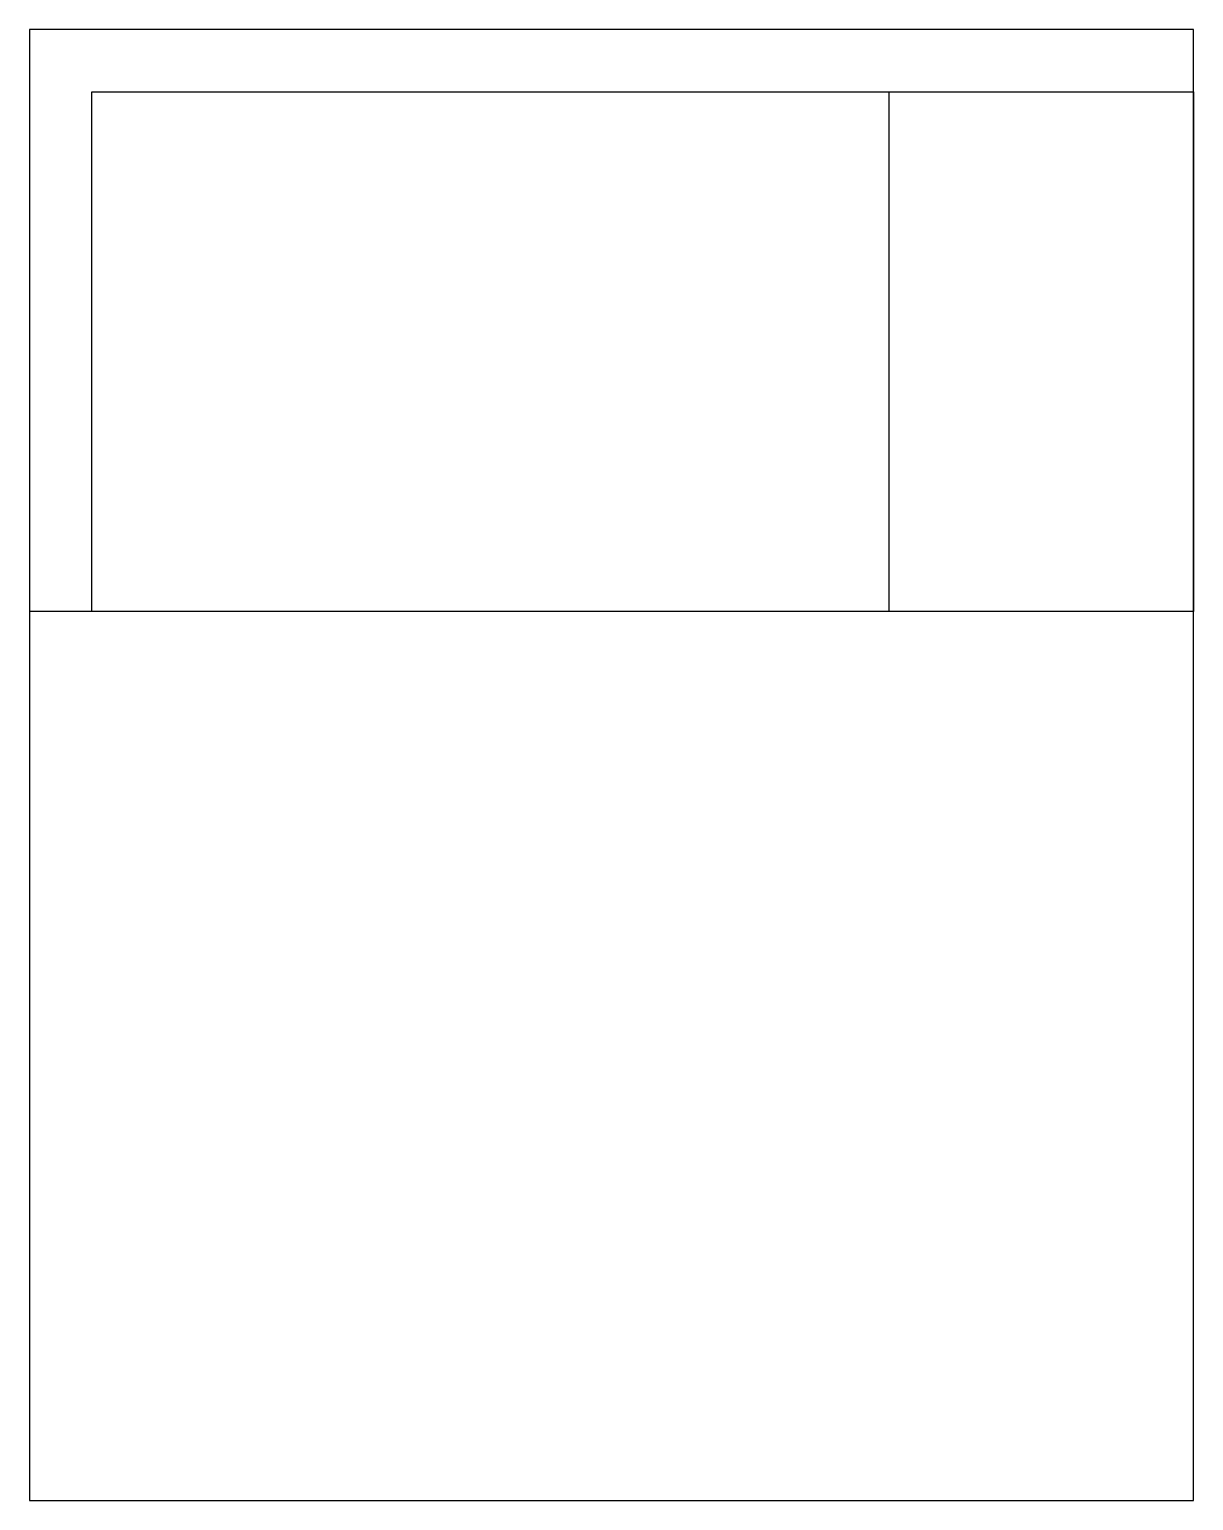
# Model space of a CAD drawing. Header units: millimetres. Extents: x -32 to -11.1, y 0 to 26.5.
import ezdxf

# ---------------------------------------------------------------- set-up
doc = ezdxf.new("R2010")
doc.units = ezdxf.units.MM
doc.layers.get('0').update_dxf_attribs({"linetype": 'CONTINUOUS'})

msp = doc.modelspace()

# ---------------------------------------------------------------- linework, layer by layer
for p, q in [((-16.54, 25.35), (-16.54, 16)), ((-30.88, 16), (-32, 16))]:
    msp.add_line(p, q)
for points in [[(-32, 0), (-11.059, 0), (-11.059, 26.471), (-32, 26.471)], [(-32, 26.471), (-32, 0), (-11.059, 0), (-11.059, 26.471)], [(-30.88, 16), (-30.88, 25.35), (-11.059, 25.35), (-11.059, 16)]]:
    msp.add_lwpolyline(points, close=True)

doc.saveas('drawing.dxf')
